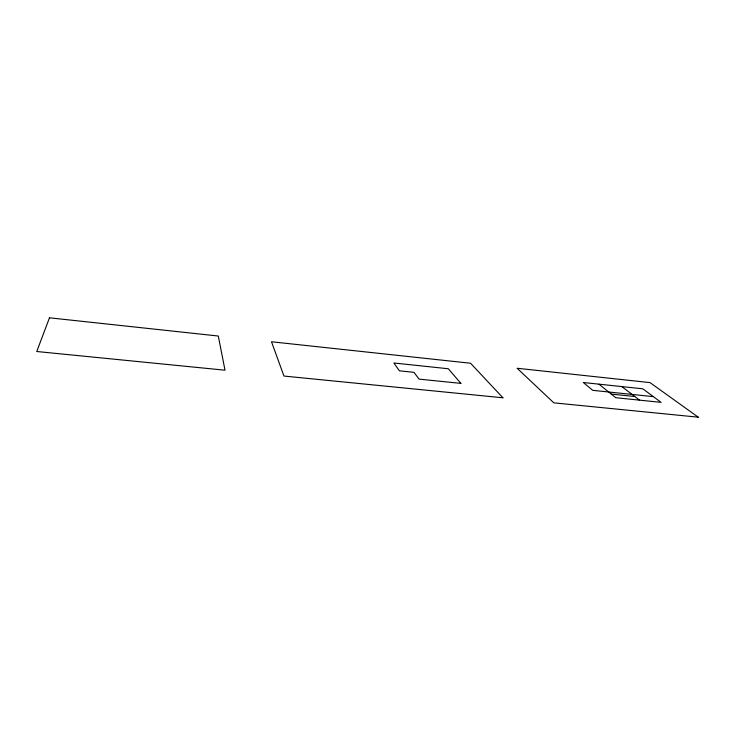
<?xml version="1.0" encoding="UTF-8"?>
<svg xmlns="http://www.w3.org/2000/svg" width="735" height="735" viewBox="0 0 735 735"><rect width="100%" height="100%" fill="white"/><g stroke="black" fill="none" stroke-linecap="round" stroke-linejoin="round"><path stroke-width="1.1" d="M653.378 396.643L592.759 390.34L583.314 382.512L642.803 388.806L661.096 402.357L615.774 397.708L598.915 384.166M611.263 394.079L634.783 396.514M621.883 386.592L639.496 400.143M49.475 317.814L36.75 351.505L225.011 370.201L218.295 336.024L49.475 317.814M502.933 397.791L283.958 376.054L271.5 341.766L470.556 363.237L502.933 397.791M698.25 417.186L553.822 402.844L517.137 368.263L650.016 382.604L698.25 417.186M460.873 383.385L419.051 379.122L413.98 372.333L399.408 370.817L393.877 362.998L448.341 368.759L460.873 383.385"/></g></svg>
